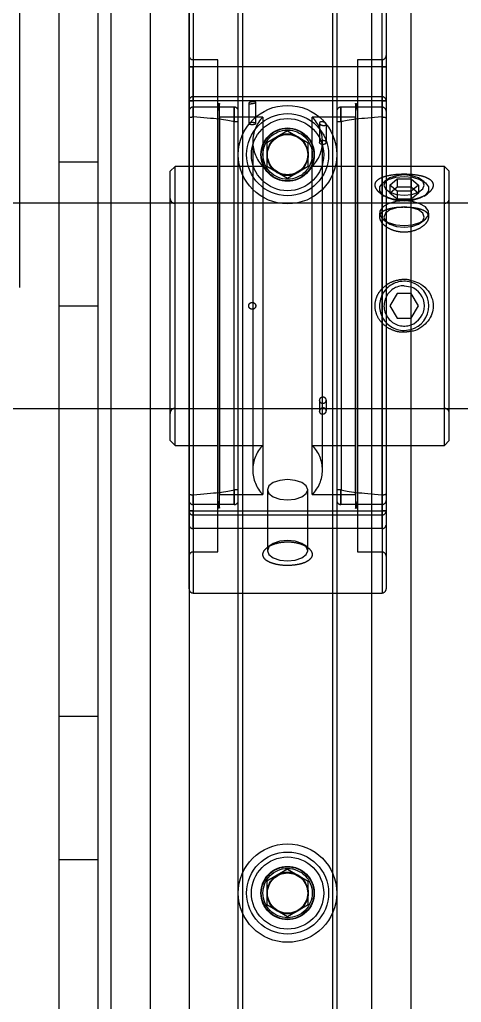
# Model space of a CAD drawing. Header units: metres. Extents: x 0 to 63075, y 0 to 44550.
# Drawn here: x 14174.7 to 14228.5, y 26867.6 to 26987.4 of the extents above; entities that cross this region are included whole.
import ezdxf

# ---------------------------------------------------------------- set-up
doc = ezdxf.new("R2010")
doc.units = ezdxf.units.M
doc.header["$LTSCALE"] = 75
doc.linetypes.add('HIDDEN2', pattern=[4.7625, 3.175, -1.5875])
for name, color, linetype in [('SDM', 7, 'Continuous'), ('SL4', 4, 'Continuous'), ('ST1', 7, 'HIDDEN2')]:
    doc.layers.add(name, color=color, linetype=linetype)

# ---------------------------------------------------------------- blocks, each defined once
blk = doc.blocks.new('A$Cb6dca9d5')
at = {"layer": 'SL4'}
for p, q in [((328.24, 215), (328.24, 1004.76)), ((337.77, 1004.76), (337.77, 54.76)), ((339.36, 381.19), (339.36, 91.19)), ((344.12, 378.19), (344.12, 86.44)), ((371.11, 378.19), (371.11, 86.44)), ((375.87, 378.02), (375.87, 91.19)), ((348.88, 344.22), (348.88, 117.69)), ((360.87, 234.09), (358.36, 232.64)), ((360.87, 234.09), (363.38, 232.64)), ((358.36, 232.64), (358.36, 229.74)), ((363.38, 229.74), (363.38, 232.64)), ((360.87, 228.3), (358.36, 229.74)), ((363.38, 229.74), (360.87, 228.3)), ((379.97, 229.76), (375.87, 229.76)), ((380.57, 229.16), (379.97, 229.76)), ((379.97, 195.76), (379.97, 229.76)), ((380.57, 196.36), (380.57, 229.16)), ((383.5, 225.26), (380.57, 225.26)), ((375.93, 214.26), (375.87, 214.26)), ((376.8, 212.76), (375.93, 214.26)), ((375.93, 211.26), (376.8, 212.76)), ((375.87, 211.26), (375.93, 211.26)), ((380.57, 200.26), (383.5, 200.26)), ((375.87, 195.76), (379.97, 195.76)), ((379.97, 195.76), (380.57, 196.36)), ((360.87, 144.09), (358.36, 142.64)), ((360.87, 144.09), (363.38, 142.64)), ((358.36, 142.64), (358.36, 139.74)), ((363.38, 139.74), (363.38, 142.64)), ((360.87, 138.3), (358.36, 139.74)), ((363.38, 139.74), (360.87, 138.3))]:
    blk.add_line(p, q, dxfattribs=at)
for centre, radius in [((360.87, 231.19), 6), ((360.87, 231.19), 5), ((360.87, 231.19), 4.4), ((360.87, 141.19), 6), ((360.87, 141.19), 5), ((360.87, 141.19), 4.4)]:
    blk.add_circle(centre, radius, dxfattribs=at)
for centre, radius, start, end in [((360.87, 231.19), 2.51, 60, 120), ((360.87, 231.19), 2.51, 120, 180), ((360.87, 231.19), 2.51, 0, 60), ((360.87, 231.19), 2.51, 180, 240), ((360.87, 231.19), 2.51, 300, 0), ((360.87, 231.19), 2.51, 240, 300), ((375.07, 212.76), 3, 285.466, 74.534), ((375.07, 212.76), 2.46, 288.9879, 71.0121), ((360.87, 141.19), 2.51, 120, 180), ((360.87, 141.19), 2.51, 60, 120), ((360.87, 141.19), 2.51, 0, 60), ((360.87, 141.19), 2.51, 180, 240), ((360.87, 141.19), 2.51, 300, 0), ((360.87, 141.19), 2.51, 240, 300)]:
    blk.add_arc(centre, radius, start, end, dxfattribs=at)
blk.add_open_spline([(375.87, 215.87), (376.19, 215.79), (376.92, 215.61), (377.84, 214.87), (378.47, 213.86), (378.67, 212.77), (378.49, 211.76), (378, 210.86), (377.21, 210.14), (376.46, 209.72), (375.97, 209.66), (375.87, 209.65)], degree=3, knots=[0, 0, 0, 0, 0.111202, 0.25077, 0.382599, 0.501592, 0.61112, 0.720329, 0.837079, 0.964836, 1, 1, 1, 1], dxfattribs=at)
at = {"layer": 'ST1'}
for p, q in [((328.24, 215), (328.24, 1004.76)), ((333, 1004.76), (333, 4.76)), ((348.88, 381.19), (348.88, 81.19)), ((371.11, 381.19), (371.11, 86.44)), ((339.36, 378.19), (339.36, 91.19)), ((354.86, 121.69), (354.86, 340.69)), ((355.37, 340.69), (355.37, 121.69)), ((366.37, 121.69), (366.37, 340.69)), ((366.87, 340.69), (366.87, 121.69)), ((348.87, 241.91), (348.87, 274.26)), ((349.37, 274.26), (349.37, 241.91)), ((372.37, 241.91), (372.37, 274.26)), ((372.86, 274.26), (372.86, 241.91)), ((349.37, 242.76), (349.37, 182.76)), ((352.37, 242.76), (349.37, 242.76)), ((352.37, 212.76), (352.37, 242.76)), ((369.37, 242.76), (369.37, 182.76)), ((372.37, 242.76), (369.37, 242.76)), ((372.37, 242.76), (372.37, 182.76)), ((348.87, 241.91), (349.37, 241.91)), ((348.87, 237.76), (348.87, 241.91)), ((349.37, 241.91), (348.87, 241.91)), ((349.37, 241.91), (349.37, 238.26)), ((372.37, 241.91), (349.37, 241.91)), ((349.37, 238.26), (349.37, 241.91)), ((372.37, 238.26), (372.37, 241.91)), ((372.37, 241.91), (372.86, 241.91)), ((372.86, 241.91), (372.37, 241.91)), ((372.37, 241.91), (372.37, 238.26)), ((372.86, 241.91), (372.86, 237.76)), ((348.87, 237.76), (349.37, 237.76)), ((348.87, 236.49), (348.87, 237.76)), ((349.37, 237.76), (348.87, 237.76)), ((349.37, 237.76), (349.37, 238.26)), ((349.37, 238.26), (372.37, 238.26)), ((349.37, 238.26), (349.37, 237.76)), ((372.37, 237.76), (349.37, 237.76)), ((349.37, 237.76), (349.37, 236.99)), ((352.59, 188.12), (352.59, 237.41)), ((356.14, 237.46), (356.14, 234.99)), ((356.99, 234.99), (356.99, 237.6)), ((369.14, 237.41), (369.14, 188.12)), ((372.37, 237.76), (372.37, 238.26)), ((372.37, 238.26), (372.37, 237.76)), ((372.37, 237.76), (372.86, 237.76)), ((372.37, 236.99), (372.37, 237.76)), ((372.86, 237.76), (372.37, 237.76)), ((372.86, 237.76), (372.86, 236.49)), ((348.87, 235.67), (348.87, 236.49)), ((349.37, 236.99), (349.37, 235.78)), ((354.37, 236.99), (349.37, 236.99)), ((349.37, 235.78), (349.37, 236.99)), ((354.37, 235.21), (354.37, 236.99)), ((354.37, 236.99), (354.37, 235.21)), ((367.37, 236.99), (367.37, 235.21)), ((372.37, 236.99), (367.37, 236.99)), ((367.37, 235.21), (367.37, 236.99)), ((372.37, 235.78), (372.37, 236.99)), ((372.37, 236.99), (372.37, 235.78)), ((372.86, 236.49), (372.86, 235.67)), ((348.87, 189.86), (348.87, 235.67)), ((349.35, 235.79), (349.35, 189.74)), ((349.37, 235.78), (349.35, 235.79)), ((352.62, 189.75), (352.62, 235.77)), ((357.86, 235.77), (352.62, 235.77)), ((354.35, 235.21), (354.37, 235.21)), ((354.35, 190.32), (354.35, 235.21)), ((357.86, 235.77), (357.86, 189.75)), ((363.87, 189.75), (363.87, 235.77)), ((369.12, 235.77), (363.87, 235.77)), ((364.74, 235.03), (364.74, 232.69)), ((365.59, 232.69), (365.59, 234.9)), ((367.37, 235.21), (367.38, 235.21)), ((367.38, 235.21), (367.38, 190.32)), ((369.12, 235.77), (369.12, 189.75)), ((372.38, 235.79), (372.37, 235.78)), ((372.38, 189.74), (372.38, 235.79)), ((372.86, 235.67), (372.86, 189.86)), ((356.62, 232.77), (356.62, 192.76)), ((365.12, 192.76), (365.12, 232.77)), ((337.77, 230.26), (333, 230.26)), ((347.17, 229.76), (346.57, 229.16)), ((346.57, 196.36), (346.57, 229.16)), ((347.17, 195.76), (347.17, 229.76)), ((352.37, 229.76), (347.17, 229.76)), ((357.86, 229.76), (352.62, 229.76)), ((369.12, 229.76), (363.87, 229.76)), ((375.87, 229.76), (369.37, 229.76)), ((373.06, 228.19), (372.62, 227.88)), ((373.33, 227.48), (374.2, 228.23)), ((374.2, 228.23), (374.2, 227.26)), ((374.2, 228.23), (375.93, 228.23)), ((375.93, 228.23), (376.8, 227.48)), ((375.93, 228.23), (375.93, 227.26)), ((377.51, 227.88), (377.07, 228.19)), ((372.28, 226.38), (372.62, 226.15)), ((373.33, 227.48), (373.33, 226.51)), ((374.2, 226.73), (373.33, 227.48)), ((373.33, 226.51), (374.2, 227.26)), ((374.2, 225.76), (373.33, 226.51)), ((374.2, 227.26), (375.93, 227.26)), ((374.2, 226.73), (374.2, 225.76)), ((375.93, 226.73), (374.2, 226.73)), ((376.8, 227.48), (375.93, 226.73)), ((375.93, 227.26), (376.8, 226.51)), ((375.93, 226.73), (375.93, 225.76)), ((376.8, 226.51), (375.93, 225.76)), ((376.8, 227.48), (376.8, 226.51)), ((377.51, 226.15), (377.85, 226.39)), ((380.57, 225.26), (289, 225.26)), ((379.97, 225.26), (347.17, 225.26)), ((375.93, 225.76), (374.2, 225.76)), ((372.07, 224.06), (372.07, 223.58)), ((378.07, 223.58), (378.07, 224.06)), ((372.62, 223.19), (373.06, 222.88)), ((377.07, 222.88), (377.51, 223.19)), ((375.07, 215.22), (375.87, 215.09)), ((374.2, 214.26), (373.33, 212.76)), ((375.87, 214.26), (374.2, 214.26)), ((333, 212.76), (337.77, 212.76)), ((352.37, 182.76), (352.37, 212.76)), ((356.26, 213.05), (356.2, 212.97)), ((356.99, 212.76), (356.98, 212.82)), ((373.33, 212.76), (374.2, 211.26)), ((374.2, 211.26), (375.87, 211.26)), ((375.07, 209.76), (375.87, 209.87)), ((364.74, 201.26), (364.74, 199.91)), ((365.59, 199.98), (365.59, 201.26)), ((289, 200.26), (380.57, 200.26)), ((347.17, 200.26), (379.97, 200.26)), ((346.57, 196.36), (347.17, 195.76)), ((347.17, 195.76), (352.37, 195.76)), ((352.62, 195.76), (357.86, 195.76)), ((363.87, 195.76), (369.12, 195.76)), ((369.37, 195.76), (375.87, 195.76)), ((348.87, 189.04), (348.87, 189.86)), ((349.35, 189.74), (349.37, 189.74)), ((349.37, 189.74), (349.37, 188.54)), ((349.37, 188.54), (349.37, 189.74)), ((352.62, 189.75), (357.86, 189.75)), ((354.37, 190.32), (354.35, 190.32)), ((354.37, 188.54), (354.37, 190.32)), ((354.37, 190.32), (354.37, 188.54)), ((358.41, 190.35), (358.41, 182.92)), ((363.32, 182.92), (363.32, 190.35)), ((363.87, 189.75), (369.12, 189.75)), ((367.37, 190.32), (367.37, 188.54)), ((367.38, 190.32), (367.37, 190.32)), ((367.37, 188.54), (367.37, 190.32)), ((372.37, 188.54), (372.37, 189.74)), ((372.37, 189.74), (372.38, 189.74)), ((372.37, 189.74), (372.37, 188.54)), ((372.86, 189.86), (372.86, 189.04)), ((348.87, 187.76), (348.87, 189.04)), ((354.37, 188.54), (349.37, 188.54)), ((349.37, 188.54), (349.37, 187.76)), ((372.37, 188.54), (367.37, 188.54)), ((372.37, 187.76), (372.37, 188.54)), ((372.86, 189.04), (372.86, 187.76)), ((348.87, 187.76), (349.37, 187.76)), ((348.87, 186.01), (348.87, 187.76)), ((349.37, 187.76), (348.87, 187.76)), ((349.37, 187.26), (349.37, 187.76)), ((349.37, 187.76), (372.37, 187.76)), ((349.37, 187.76), (349.37, 187.26)), ((372.37, 187.26), (349.37, 187.26)), ((349.37, 187.26), (349.37, 185.62)), ((349.37, 185.62), (349.37, 187.26)), ((372.37, 187.26), (372.37, 187.76)), ((372.37, 187.76), (372.86, 187.76)), ((372.86, 187.76), (372.37, 187.76)), ((372.37, 187.76), (372.37, 187.26)), ((372.37, 185.62), (372.37, 187.26)), ((372.37, 187.26), (372.37, 185.62)), ((372.86, 187.76), (372.86, 186.01)), ((348.87, 178.26), (348.87, 186.01)), ((372.86, 186.01), (372.86, 178.26)), ((372.37, 185.62), (349.37, 185.62)), ((349.37, 185.62), (349.37, 177.81)), ((372.37, 185.62), (372.37, 177.81)), ((358.86, 183.63), (358.47, 183.35)), ((363.28, 183.35), (362.87, 183.63)), ((349.37, 182.76), (352.37, 182.76)), ((369.37, 182.76), (372.37, 182.76)), ((349.37, 177.76), (372.37, 177.76)), ((333, 162.76), (337.77, 162.76)), ((333, 145.26), (337.77, 145.26))]:
    blk.add_line(p, q, dxfattribs=at)
at = {"layer": 'ST1', "flags": 128}
for points in [[(375.07, 228.52), (376.09, 228.43), (376.99, 228.17), (377.66, 227.77), (378.02, 227.28), (378.02, 226.76), (377.66, 226.27), (376.99, 225.87), (376.09, 225.61), (375.07, 225.52), (374.04, 225.61), (373.14, 225.87), (372.47, 226.27), (372.11, 226.76), (372.11, 227.28), (372.47, 227.77), (373.14, 228.17), (374.04, 228.43), (375.07, 228.52)], [(375.07, 226.26), (376.01, 226.35), (376.8, 226.62), (377.34, 227.01), (377.52, 227.48), (377.34, 227.96), (376.8, 228.35), (376.01, 228.62), (375.07, 228.71), (374.12, 228.62), (373.33, 228.35), (372.79, 227.96), (372.61, 227.48), (372.79, 227.01), (373.33, 226.62), (374.12, 226.35), (375.07, 226.26)], [(375.07, 225.56), (374.04, 225.47), (373.14, 225.21), (372.47, 224.81), (372.11, 224.32), (372.11, 223.8), (372.47, 223.31), (373.14, 222.91), (374.04, 222.65), (375.07, 222.56), (376.09, 222.65), (376.99, 222.91), (377.66, 223.31), (378.02, 223.8), (378.02, 224.32), (377.66, 224.81), (376.99, 225.21), (376.09, 225.47), (375.07, 225.56)], [(375.07, 222.36), (376.01, 222.45), (376.8, 222.72), (377.34, 223.12), (377.52, 223.59), (377.34, 224.06), (376.8, 224.46), (376.01, 224.72), (375.07, 224.82), (374.12, 224.72), (373.33, 224.46), (372.79, 224.06), (372.61, 223.59), (372.79, 223.12), (373.33, 222.72), (374.12, 222.45), (375.07, 222.36)], [(360.87, 191.58), (359.92, 191.48), (359.13, 191.22), (358.59, 190.82), (358.41, 190.35), (358.59, 189.88), (359.13, 189.48), (359.92, 189.21), (360.87, 189.12), (361.81, 189.21), (362.6, 189.48), (363.14, 189.88), (363.32, 190.35), (363.14, 190.82), (362.6, 191.22), (361.81, 191.48), (360.87, 191.58)], [(363.32, 182.92), (363.14, 183.39), (362.6, 183.79), (361.81, 184.06), (360.87, 184.15), (359.92, 184.06), (359.13, 183.79), (358.59, 183.39), (358.41, 182.92), (358.59, 182.45), (359.13, 182.05), (359.92, 181.78), (360.87, 181.69), (361.81, 181.78), (362.6, 182.05), (363.14, 182.45), (363.32, 182.92)]]:
    blk.add_lwpolyline(points, dxfattribs=at)
at = {"layer": 'ST1'}
for centre, radius in [((360.87, 231.19), 4.4), ((360.87, 231.19), 3.25), ((360.87, 231.19), 3.25), ((360.87, 231.19), 3.2), ((360.87, 231.19), 3), ((360.87, 231.19), 2.5), ((360.87, 231.19), 2.45), ((360.87, 141.19), 4.4), ((360.87, 141.19), 3.25), ((360.87, 141.19), 3.25), ((360.87, 141.19), 3.2), ((360.87, 141.19), 3), ((360.87, 141.19), 2.5), ((360.87, 141.19), 2.45)]:
    blk.add_circle(centre, radius, dxfattribs=at)
for centre, radius, start, end in [((349.37, 243.26), 0.5, 180, 270), ((372.37, 243.26), 0.5, 270, 0), ((349.37, 237.76), 0.5, 90, 180), ((354.07, 236.57), 1.7, 150.3555, 180), ((360.87, 212.76), 26, 108.5641, 109.0821), ((360.87, 212.76), 26, 70.9179, 71.4359), ((367.67, 236.57), 1.7, 0, 29.6445), ((372.37, 237.76), 0.5, 0, 90), ((349.37, 236.49), 0.5, 90, 180), ((354.37, 236.49), 0.5, 0, 90), ((367.37, 236.49), 0.5, 90, 180), ((372.37, 236.49), 0.5, 0, 90), ((360.87, 232.77), 4.25, 135, 180), ((360.87, 232.77), 4.25, 0, 45), ((360.87, 232.77), 4.25, 180, 225), ((360.87, 232.77), 4.25, 315, 0), ((347.17, 225.86), 0.6, 180, 270), ((379.97, 225.86), 0.6, 270, 0), ((375.07, 212.76), 3, 74.534, 270), ((375.07, 212.76), 2.46, 90, 288.9879), ((347.17, 199.66), 0.6, 90, 180), ((379.97, 199.66), 0.6, 0, 90), ((360.87, 192.76), 4.25, 135, 180), ((360.87, 192.76), 4.25, 0, 45), ((360.87, 192.76), 4.25, 180, 225), ((360.87, 192.76), 4.25, 315, 0), ((349.37, 189.04), 0.5, 180, 270), ((354.07, 188.96), 1.7, 180, 209.6445), ((360.87, 212.76), 26, 250.9179, 251.4359), ((354.37, 189.04), 0.5, 270, 0), ((367.37, 189.04), 0.5, 180, 270), ((367.67, 188.96), 1.7, 330.3555, 0), ((360.87, 212.76), 26, 288.5641, 289.0821), ((372.37, 189.04), 0.5, 270, 0), ((349.37, 187.76), 0.5, 180, 270), ((372.37, 187.76), 0.5, 270, 0), ((349.32, 186.08), 0.455, 188.1263, 276.2928), ((372.41, 186.08), 0.455, 263.7072, 351.8737), ((349.37, 182.26), 0.5, 90, 180), ((372.37, 182.26), 0.5, 0, 90), ((349.37, 178.26), 0.5, 180, 270), ((372.37, 178.26), 0.5, 270, 0)]:
    blk.add_arc(centre, radius, start, end, dxfattribs=at)
for centre, start_param, end_param in [((292.42, 234.95), 3.27028, 3.564453), ((429.31, 234.95), 5.860325, 6.154498), ((292.42, 190.58), 2.718733, 3.012905), ((429.31, 190.58), 0.128688, 0.42286)]:
    blk.add_ellipse(centre, major_axis=(-62.44, 0), ratio=0.03267, start_param=start_param, end_param=end_param, dxfattribs=at)
for points, knots in [([(356.29, 237.4), (356.26, 237.4), (356.19, 237.41), (356.14, 237.44), (356.14, 237.47), (356.18, 237.52), (356.26, 237.56), (356.38, 237.6), (356.52, 237.63), (356.67, 237.65), (356.81, 237.66), (356.91, 237.65), (356.98, 237.63), (357, 237.59), (356.97, 237.55), (356.9, 237.51), (356.79, 237.47), (356.65, 237.43), (356.51, 237.41), (356.38, 237.4), (356.32, 237.4), (356.29, 237.4)], [0, 0, 0, 0, 0.053327, 0.106675, 0.159562, 0.212158, 0.264937, 0.31829, 0.372366, 0.427006, 0.481794, 0.536241, 0.590011, 0.643076, 0.69572, 0.748399, 0.801543, 0.85539, 0.909882, 0.964677, 1, 1, 1, 1]), ([(348.87, 235.67), (348.87, 235.67), (348.87, 235.68), (348.88, 235.7), (348.93, 235.73), (349.04, 235.76), (349.18, 235.78), (349.29, 235.78), (349.35, 235.79)], [0, 0, 0, 0, 0.0084102, 0.140315, 0.3598046, 0.5745752, 0.7872506, 1, 1, 1, 1]), ([(354.86, 235.14), (354.86, 235.15), (354.84, 235.17), (354.73, 235.19), (354.56, 235.2), (354.43, 235.21), (354.37, 235.21)], [0, 0, 0, 0, 0.25, 0.5, 0.75, 1, 1, 1, 1]), ([(356.99, 234.99), (356.99, 234.98), (356.98, 234.95), (356.9, 234.92), (356.79, 234.89), (356.66, 234.88), (356.51, 234.87), (356.38, 234.88), (356.26, 234.91), (356.17, 234.94), (356.13, 234.98), (356.14, 235.01), (356.2, 235.05), (356.3, 235.07), (356.43, 235.09), (356.57, 235.1), (356.71, 235.09), (356.84, 235.07), (356.93, 235.05), (356.98, 235.02), (356.99, 235), (356.99, 234.99)], [0, 0, 0, 0, 0.053682, 0.107365, 0.161053, 0.214745, 0.26843, 0.322109, 0.375792, 0.429482, 0.483172, 0.536855, 0.590534, 0.644219, 0.697911, 0.751599, 0.805279, 0.85896, 0.912648, 0.96634, 1, 1, 1, 1]), ([(364.79, 234.92), (364.78, 234.94), (364.74, 234.99), (364.74, 235.06), (364.78, 235.12), (364.87, 235.17), (364.99, 235.19), (365.13, 235.19), (365.28, 235.16), (365.41, 235.11), (365.52, 235.04), (365.58, 234.97), (365.6, 234.89), (365.57, 234.83), (365.49, 234.78), (365.38, 234.75), (365.24, 234.74), (365.1, 234.76), (364.96, 234.81), (364.85, 234.86), (364.81, 234.9), (364.79, 234.92)], [0, 0, 0, 0, 0.052764, 0.105537, 0.158138, 0.210944, 0.264331, 0.318437, 0.373091, 0.427875, 0.482301, 0.536036, 0.589068, 0.641695, 0.694383, 0.747562, 0.801454, 0.85598, 0.910778, 0.965356, 1, 1, 1, 1]), ([(367.37, 235.21), (367.3, 235.21), (367.17, 235.2), (367, 235.19), (366.89, 235.17), (366.87, 235.15), (366.87, 235.14)], [0, 0, 0, 0, 0.25, 0.5, 0.75, 1, 1, 1, 1]), ([(372.38, 235.79), (372.44, 235.78), (372.55, 235.78), (372.69, 235.76), (372.8, 235.73), (372.85, 235.7), (372.86, 235.68), (372.86, 235.67), (372.86, 235.67)], [0, 0, 0, 0, 0.2127494, 0.4254248, 0.6401954, 0.859685, 0.9915898, 1, 1, 1, 1]), ([(365.59, 232.69), (365.59, 232.67), (365.58, 232.62), (365.5, 232.55), (365.39, 232.5), (365.26, 232.48), (365.11, 232.47), (364.98, 232.49), (364.86, 232.54), (364.77, 232.6), (364.73, 232.67), (364.74, 232.74), (364.8, 232.81), (364.9, 232.86), (365.03, 232.89), (365.17, 232.9), (365.31, 232.89), (365.44, 232.86), (365.53, 232.8), (365.58, 232.74), (365.59, 232.7), (365.59, 232.69)], [0, 0, 0, 0, 0.053682, 0.107365, 0.161053, 0.214745, 0.26843, 0.322109, 0.375792, 0.429482, 0.483172, 0.536855, 0.590534, 0.644219, 0.697911, 0.751599, 0.805279, 0.85896, 0.912648, 0.96634, 1, 1, 1, 1]), ([(371.57, 227.21), (371.67, 227.03), (371.87, 226.67), (372.57, 226.17), (373.51, 225.78), (374.67, 225.57), (375.94, 225.62), (377.12, 225.94), (378.04, 226.46), (378.56, 227.06), (378.65, 227.62), (378.39, 228.07), (377.83, 228.43), (376.98, 228.68), (375.88, 228.83), (374.63, 228.85), (373.4, 228.73), (372.37, 228.47), (371.7, 228.06), (371.48, 227.61), (371.55, 227.32), (371.57, 227.21)], [0, 0, 0, 0, 0.04953, 0.097263, 0.149461, 0.206091, 0.265343, 0.325187, 0.383771, 0.43836, 0.487481, 0.533462, 0.580261, 0.63082, 0.686048, 0.74465, 0.804481, 0.863764, 0.920056, 0.970995, 1, 1, 1, 1]), ([(375.07, 224.77), (375.4, 224.76), (376.06, 224.74), (376.95, 224.59), (377.63, 224.33), (378.04, 223.94), (378.11, 223.44), (377.84, 222.9), (377.27, 222.38), (376.46, 221.97), (375.48, 221.75), (374.46, 221.78), (373.52, 222.03), (372.75, 222.46), (372.22, 223), (372.01, 223.54), (372.14, 224.02), (372.59, 224.38), (373.31, 224.62), (374.18, 224.75), (374.79, 224.77), (375.07, 224.77)], [0, 0, 0, 0, 0.052628, 0.10522, 0.158773, 0.212997, 0.266197, 0.318318, 0.370893, 0.424779, 0.478873, 0.531644, 0.583647, 0.636606, 0.690767, 0.74453, 0.796954, 0.849149, 0.902518, 0.956758, 1, 1, 1, 1]), ([(372.44, 214.93), (372.7, 215.15), (373.26, 215.62), (374.37, 215.97), (375.3, 216.07), (375.78, 215.9), (375.87, 215.87)], [0, 0, 0, 0, 0.271439, 0.590637, 0.927052, 1, 1, 1, 1]), ([(375.87, 209.65), (375.56, 209.6), (374.85, 209.46), (373.69, 209.72), (372.6, 210.35), (371.83, 211.3), (371.48, 212.38), (371.55, 213.43), (371.89, 214.3), (372.27, 214.74), (372.44, 214.93)], [0, 0, 0, 0, 0.107244, 0.255886, 0.404271, 0.546974, 0.677281, 0.795275, 0.909449, 1, 1, 1, 1]), ([(356.21, 213), (356.19, 212.96), (356.14, 212.87), (356.13, 212.73), (356.17, 212.59), (356.25, 212.47), (356.36, 212.38), (356.5, 212.33), (356.65, 212.34), (356.78, 212.39), (356.9, 212.48), (356.97, 212.61), (357, 212.75), (356.98, 212.9), (356.91, 213.02), (356.81, 213.12), (356.67, 213.18), (356.53, 213.19), (356.39, 213.16), (356.28, 213.09), (356.23, 213.02), (356.21, 213)], [0, 0, 0, 0, 0.052844, 0.1057, 0.158311, 0.211029, 0.264269, 0.318229, 0.372799, 0.427598, 0.482131, 0.536024, 0.589192, 0.641877, 0.694517, 0.747562, 0.801289, 0.855692, 0.910468, 0.96514, 1, 1, 1, 1]), ([(365.59, 201.26), (365.59, 201.22), (365.58, 201.13), (365.5, 201.02), (365.39, 200.94), (365.26, 200.89), (365.11, 200.89), (364.98, 200.92), (364.86, 200.99), (364.77, 201.1), (364.73, 201.22), (364.74, 201.34), (364.8, 201.46), (364.9, 201.55), (365.03, 201.61), (365.17, 201.63), (365.31, 201.61), (365.44, 201.55), (365.53, 201.45), (365.58, 201.35), (365.59, 201.28), (365.59, 201.26)], [0, 0, 0, 0, 0.053682, 0.107365, 0.161053, 0.214745, 0.26843, 0.322109, 0.375792, 0.429482, 0.483172, 0.536855, 0.590534, 0.644219, 0.697911, 0.751599, 0.805279, 0.85896, 0.912648, 0.96634, 1, 1, 1, 1]), ([(365.11, 200.3), (365.16, 200.31), (365.25, 200.32), (365.39, 200.28), (365.5, 200.21), (365.57, 200.1), (365.6, 199.98), (365.57, 199.86), (365.51, 199.74), (365.4, 199.65), (365.27, 199.59), (365.12, 199.57), (364.98, 199.59), (364.86, 199.65), (364.77, 199.75), (364.73, 199.87), (364.74, 199.99), (364.8, 200.11), (364.89, 200.21), (365, 200.28), (365.08, 200.3), (365.11, 200.3)], [0, 0, 0, 0, 0.054736, 0.109478, 0.16399, 0.217847, 0.270979, 0.323642, 0.376288, 0.429367, 0.483144, 0.537587, 0.592374, 0.64702, 0.701097, 0.754439, 0.80721, 0.859817, 0.912724, 0.966267, 1, 1, 1, 1]), ([(348.87, 189.86), (348.87, 189.85), (348.87, 189.85), (348.88, 189.82), (348.93, 189.79), (349.04, 189.76), (349.18, 189.74), (349.29, 189.74), (349.35, 189.74)], [0, 0, 0, 0, 0.0084102, 0.140315, 0.3598046, 0.5745752, 0.7872506, 1, 1, 1, 1]), ([(354.86, 190.38), (354.86, 190.37), (354.84, 190.36), (354.73, 190.34), (354.56, 190.32), (354.43, 190.32), (354.37, 190.32)], [0, 0, 0, 0, 0.25, 0.5, 0.75, 1, 1, 1, 1]), ([(367.37, 190.32), (367.3, 190.32), (367.17, 190.32), (367, 190.34), (366.89, 190.36), (366.87, 190.37), (366.87, 190.38)], [0, 0, 0, 0, 0.25, 0.5, 0.75, 1, 1, 1, 1]), ([(372.38, 189.74), (372.44, 189.74), (372.55, 189.74), (372.69, 189.76), (372.8, 189.79), (372.85, 189.82), (372.86, 189.85), (372.86, 189.85), (372.86, 189.86)], [0, 0, 0, 0, 0.2127494, 0.4254248, 0.6401954, 0.859685, 0.9915898, 1, 1, 1, 1]), ([(358.77, 181.47), (359, 181.39), (359.5, 181.22), (360.46, 181.1), (361.5, 181.12), (362.48, 181.28), (363.27, 181.58), (363.77, 182), (363.92, 182.47), (363.74, 182.95), (363.26, 183.4), (362.53, 183.75), (361.6, 183.98), (360.56, 184.02), (359.54, 183.86), (358.68, 183.53), (358.08, 183.08), (357.82, 182.58), (357.9, 182.11), (358.24, 181.73), (358.61, 181.55), (358.77, 181.47)], [0, 0, 0, 0, 0.047292, 0.102091, 0.158296, 0.214989, 0.271005, 0.325251, 0.37727, 0.427786, 0.478331, 0.530322, 0.584384, 0.640206, 0.696866, 0.753228, 0.808134, 0.860843, 0.911693, 0.962052, 1, 1, 1, 1])]:
    blk.add_open_spline(points, degree=3, knots=knots, dxfattribs=at)

msp = doc.modelspace()

# ---------------------------------------------------------------- block references
at = {"layer": 'SDM'}
msp.add_blockref('A$Cb6dca9d5', (13846.47, 26739.77), dxfattribs=at)

doc.saveas('drawing.dxf')
